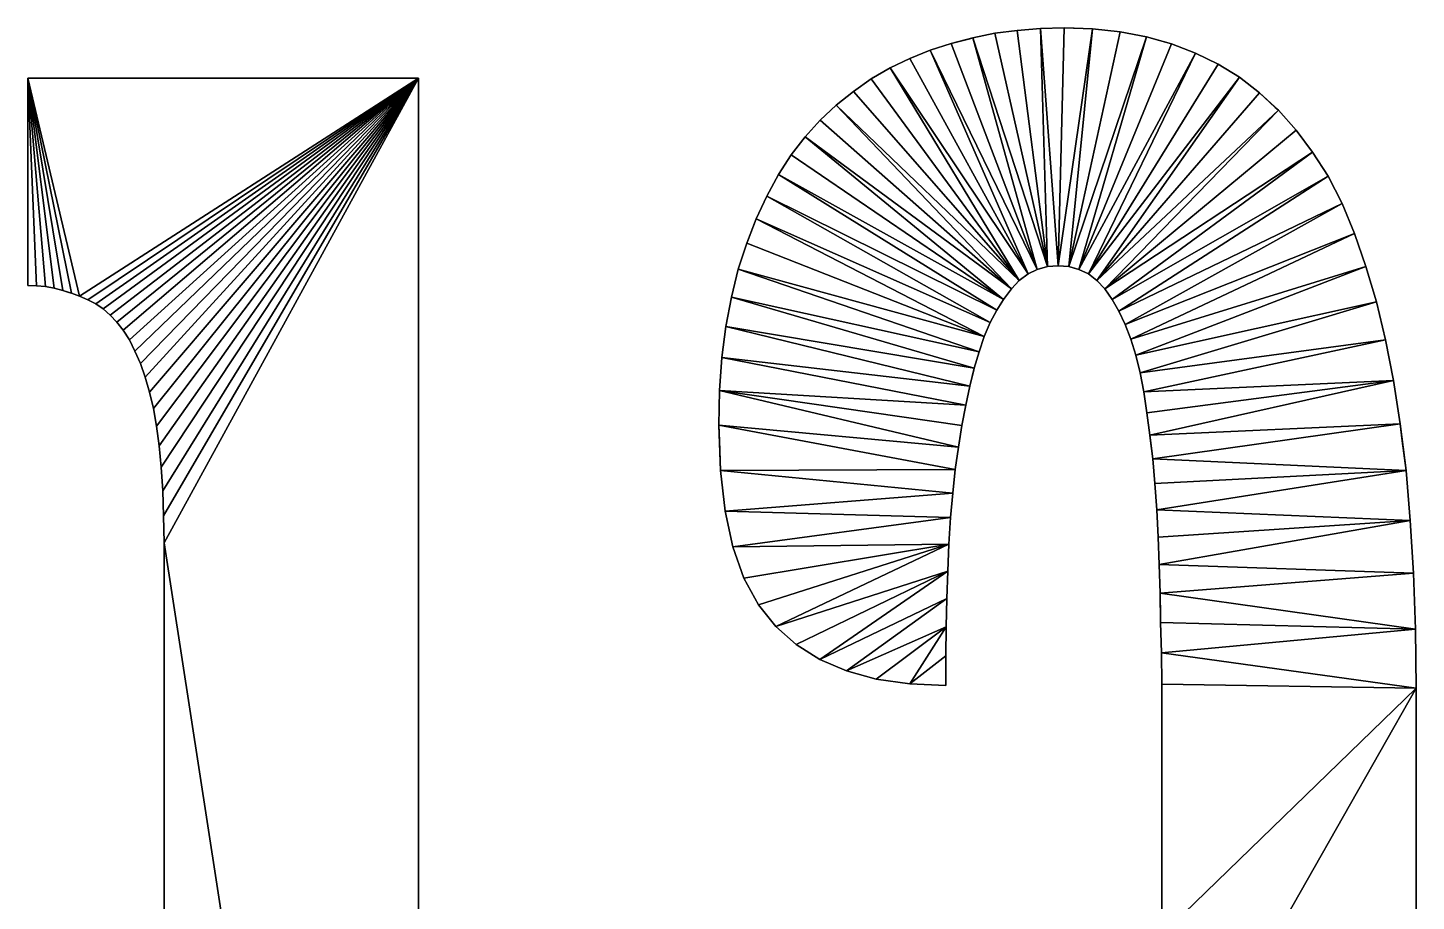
# Model space of a CAD drawing. Header units: inches. Extents: x 62 to 1153, y 3 to 780.
# Drawn here: x 101.29 to 104.826, y 16.751 to 18.975 of the extents above; entities that cross this region are included whole.
import ezdxf

# ---------------------------------------------------------------- set-up
doc = ezdxf.new("R2010")
doc.units = ezdxf.units.IN
doc.header["$MEASUREMENT"] = 0
doc.layers.add('Base', color=3, linetype='Continuous')

msp = doc.modelspace()

# ---------------------------------------------------------------- linework, layer by layer
at = {"layer": 'Base'}
for points in [[(103.697, 18.9495, -43), (103.887, 18.3675, -43), (103.753, 18.9615, -43)], [(103.697, 18.9495, -44), (103.697, 18.9495, -43), (103.753, 18.9615, -43)], [(103.697, 18.9495, -44), (103.753, 18.9615, -43), (103.753, 18.9615, -44)], [(103.81, 18.9685, -43), (103.753, 18.9615, -43), (103.887, 18.3675, -43)], [(103.753, 18.9615, -44), (103.753, 18.9615, -43), (103.81, 18.9685, -43)], [(103.753, 18.9615, -44), (103.81, 18.9685, -43), (103.81, 18.9685, -44)], [(103.869, 18.9735, -43), (103.81, 18.9685, -43), (103.887, 18.3675, -43)], [(103.81, 18.9685, -44), (103.81, 18.9685, -43), (103.869, 18.9735, -43)], [(103.81, 18.9685, -44), (103.869, 18.9735, -43), (103.869, 18.9735, -44)], [(103.929, 18.9755, -43), (103.869, 18.9735, -43), (103.914, 18.3695, -43)], [(103.869, 18.9735, -44), (103.869, 18.9735, -43), (103.929, 18.9755, -43)], [(103.869, 18.9735, -44), (103.929, 18.9755, -43), (103.929, 18.9755, -44)], [(103.887, 18.3675, -43), (103.914, 18.3695, -43), (103.869, 18.9735, -43)], [(104.002, 18.9725, -43), (103.929, 18.9755, -43), (103.914, 18.3695, -43)], [(103.914, 18.3695, -43), (103.941, 18.3675, -43), (104.002, 18.9725, -43)], [(104.002, 18.9725, -43), (103.955, 18.9744, -44), (103.929, 18.9755, -43)], [(103.929, 18.9755, -44), (103.929, 18.9755, -43), (103.955, 18.9744, -44)], [(104.072, 18.9655, -43), (104.002, 18.9725, -43), (103.941, 18.3675, -43)], [(104.139, 18.9525, -43), (104.072, 18.9655, -43), (103.941, 18.3675, -43)], [(104.002, 18.9725, -43), (104.002, 18.9725, -44), (103.955, 18.9744, -44)], [(104.002, 18.9725, -44), (104.002, 18.9725, -43), (104.072, 18.9655, -43)], [(104.002, 18.9725, -44), (104.072, 18.9655, -43), (104.072, 18.9655, -44)], [(104.072, 18.9655, -44), (104.072, 18.9655, -43), (104.139, 18.9525, -43)], [(104.072, 18.9655, -44), (104.139, 18.9525, -43), (104.139, 18.9525, -44)], [(103.588, 18.9185, -43), (103.536, 18.8975, -43), (103.838, 18.3485, -43)], [(103.536, 18.8975, -44), (103.536, 18.8975, -43), (103.588, 18.9185, -43)], [(103.536, 18.8975, -44), (103.588, 18.9185, -43), (103.588, 18.9185, -44)], [(103.642, 18.9355, -43), (103.588, 18.9185, -43), (103.861, 18.3595, -43)], [(103.588, 18.9185, -44), (103.588, 18.9185, -43), (103.642, 18.9355, -43)], [(103.588, 18.9185, -44), (103.642, 18.9355, -43), (103.642, 18.9355, -44)], [(103.838, 18.3485, -43), (103.861, 18.3595, -43), (103.588, 18.9185, -43)], [(103.697, 18.9495, -43), (103.642, 18.9355, -43), (103.861, 18.3595, -43)], [(103.697, 18.9495, -43), (103.6892, 18.9475, -44), (103.642, 18.9355, -43)], [(103.642, 18.9355, -44), (103.642, 18.9355, -43), (103.6892, 18.9475, -44)], [(103.697, 18.9495, -43), (103.697, 18.9495, -44), (103.6892, 18.9475, -44)], [(103.887, 18.3675, -43), (103.697, 18.9495, -43), (103.861, 18.3595, -43)], [(103.941, 18.3675, -43), (103.967, 18.3595, -43), (104.139, 18.9525, -43)], [(104.203, 18.9345, -43), (104.139, 18.9525, -43), (103.967, 18.3595, -43)], [(104.264, 18.9105, -43), (104.203, 18.9345, -43), (103.967, 18.3595, -43)], [(104.203, 18.9345, -43), (104.1568, 18.9475, -44), (104.139, 18.9525, -43)], [(104.139, 18.9525, -44), (104.139, 18.9525, -43), (104.1568, 18.9475, -44)], [(104.203, 18.9345, -43), (104.203, 18.9345, -44), (104.1568, 18.9475, -44)], [(104.203, 18.9345, -44), (104.203, 18.9345, -43), (104.264, 18.9105, -43)], [(104.203, 18.9345, -44), (104.264, 18.9105, -43), (104.264, 18.9105, -44)], [(103.536, 18.8975, -43), (103.486, 18.8735, -43), (103.838, 18.3485, -43)], [(103.486, 18.8735, -44), (103.486, 18.8735, -43), (103.536, 18.8975, -43)], [(103.486, 18.8735, -44), (103.536, 18.8975, -43), (103.536, 18.8975, -44)], [(103.967, 18.3595, -43), (103.991, 18.3485, -43), (104.264, 18.9105, -43)], [(104.322, 18.8825, -43), (104.264, 18.9105, -43), (103.991, 18.3485, -43)], [(104.376, 18.8495, -43), (104.322, 18.8825, -43), (103.991, 18.3485, -43)], [(104.264, 18.9105, -44), (104.264, 18.9105, -43), (104.322, 18.8825, -43)], [(104.264, 18.9105, -44), (104.322, 18.8825, -43), (104.322, 18.8825, -44)], [(104.322, 18.8825, -44), (104.322, 18.8825, -43), (104.376, 18.8495, -43)], [(104.322, 18.8825, -44), (104.376, 18.8495, -43), (104.376, 18.8495, -44)], [(101.357, 18.3125, -43), (101.379, 18.3065, -43), (101.29, 18.8475, -43)], [(101.29, 18.3195, -43), (101.312, 18.3185, -43), (101.29, 18.8475, -43)], [(101.312, 18.3185, -43), (101.335, 18.3165, -43), (101.29, 18.8475, -43)], [(101.335, 18.3165, -43), (101.357, 18.3125, -43), (101.29, 18.8475, -43)], [(101.379, 18.3065, -43), (101.401, 18.2995, -43), (101.29, 18.8475, -43)], [(101.401, 18.2995, -43), (101.422, 18.2915, -43), (101.29, 18.8475, -43)], [(101.29, 18.8475, -43), (101.422, 18.2915, -43), (102.285, 18.8475, -43)], [(101.29, 18.8475, -43), (101.29, 18.8475, -44), (101.29, 18.3195, -44)], [(101.29, 18.8475, -43), (101.29, 18.3195, -44), (101.29, 18.3195, -43)], [(101.29, 18.8475, -43), (102.285, 18.8475, -43), (101.29, 18.8475, -44)], [(102.285, 18.8475, -43), (102.285, 18.8475, -44), (101.29, 18.8475, -44)], [(101.443, 18.2825, -43), (102.285, 18.8475, -43), (101.422, 18.2915, -43)], [(101.463, 18.2725, -43), (102.285, 18.8475, -43), (101.443, 18.2825, -43)], [(101.482, 18.2595, -43), (102.285, 18.8475, -43), (101.463, 18.2725, -43)], [(101.5, 18.2435, -43), (102.285, 18.8475, -43), (101.482, 18.2595, -43)], [(101.517, 18.2255, -43), (102.285, 18.8475, -43), (101.5, 18.2435, -43)], [(101.533, 18.2055, -43), (102.285, 18.8475, -43), (101.517, 18.2255, -43)], [(101.549, 18.1805, -43), (102.285, 18.8475, -43), (101.533, 18.2055, -43)], [(101.563, 18.1515, -43), (102.285, 18.8475, -43), (101.549, 18.1805, -43)], [(101.563, 18.1515, -43), (101.577, 18.1205, -43), (102.285, 18.8475, -43)], [(101.577, 18.1205, -43), (101.589, 18.0855, -43), (102.285, 18.8475, -43)], [(101.589, 18.0855, -43), (101.6, 18.0475, -43), (102.285, 18.8475, -43)], [(101.6, 18.0475, -43), (101.61, 18.0055, -43), (102.285, 18.8475, -43)], [(101.618, 17.9605, -43), (102.285, 18.8475, -43), (101.61, 18.0055, -43)], [(101.625, 17.9105, -43), (102.285, 18.8475, -43), (101.618, 17.9605, -43)], [(101.625, 17.9105, -43), (101.63, 17.8565, -43), (102.285, 18.8475, -43)], [(101.63, 17.8565, -43), (101.634, 17.7965, -43), (102.285, 18.8475, -43)], [(101.634, 17.7965, -43), (101.636, 17.7325, -43), (102.285, 18.8475, -43)], [(101.636, 17.7325, -43), (101.637, 17.6635, -43), (102.285, 18.8475, -43)], [(102.285, 18.8475, -43), (101.637, 17.6635, -43), (102.285, 13.4655, -43)], [(102.285, 13.4655, -43), (102.285, 13.4655, -44), (102.285, 18.8475, -43)], [(102.285, 18.8475, -44), (102.285, 18.8475, -43), (102.285, 13.4655, -44)], [(103.486, 18.8735, -43), (103.438, 18.8455, -43), (103.815, 18.3315, -43)], [(103.438, 18.8455, -43), (103.486, 18.8735, -43), (103.443, 18.8484, -44)], [(103.438, 18.8455, -44), (103.438, 18.8455, -43), (103.443, 18.8484, -44)], [(103.486, 18.8735, -44), (103.443, 18.8484, -44), (103.486, 18.8735, -43)], [(103.815, 18.3315, -43), (103.838, 18.3485, -43), (103.486, 18.8735, -43)], [(103.991, 18.3485, -43), (104.013, 18.3315, -43), (104.376, 18.8495, -43)], [(104.427, 18.8095, -43), (104.376, 18.8495, -43), (104.013, 18.3315, -43)], [(104.376, 18.8495, -44), (104.376, 18.8495, -43), (104.427, 18.8095, -43)], [(104.376, 18.8495, -44), (104.427, 18.8095, -43), (104.427, 18.8095, -44)], [(103.393, 18.8135, -43), (103.349, 18.7785, -43), (103.815, 18.3315, -43)], [(103.349, 18.7785, -44), (103.349, 18.7785, -43), (103.393, 18.8135, -43)], [(103.349, 18.7785, -44), (103.393, 18.8135, -43), (103.393, 18.8135, -44)], [(103.438, 18.8455, -43), (103.393, 18.8135, -43), (103.815, 18.3315, -43)], [(103.393, 18.8135, -44), (103.393, 18.8135, -43), (103.438, 18.8455, -43)], [(103.393, 18.8135, -44), (103.438, 18.8455, -43), (103.438, 18.8455, -44)], [(103.349, 18.7785, -43), (103.308, 18.7405, -43), (103.795, 18.3105, -43)], [(103.308, 18.7405, -44), (103.308, 18.7405, -43), (103.349, 18.7785, -43)], [(103.308, 18.7405, -44), (103.349, 18.7785, -43), (103.349, 18.7785, -44)], [(103.795, 18.3105, -43), (103.815, 18.3315, -43), (103.349, 18.7785, -43)], [(104.475, 18.7655, -43), (104.427, 18.8095, -43), (104.013, 18.3315, -43)], [(104.427, 18.8095, -44), (104.427, 18.8095, -43), (104.467, 18.7728, -44)], [(104.427, 18.8095, -43), (104.475, 18.7655, -43), (104.467, 18.7728, -44)], [(104.013, 18.3315, -43), (104.033, 18.3105, -43), (104.475, 18.7655, -43)], [(104.52, 18.7145, -43), (104.475, 18.7655, -43), (104.033, 18.3105, -43)], [(104.475, 18.7655, -44), (104.467, 18.7728, -44), (104.475, 18.7655, -43)], [(104.475, 18.7655, -44), (104.475, 18.7655, -43), (104.52, 18.7145, -43)], [(104.475, 18.7655, -44), (104.52, 18.7145, -43), (104.52, 18.7145, -44)], [(103.308, 18.7405, -43), (103.27, 18.6975, -43), (103.795, 18.3105, -43)], [(103.308, 18.7405, -44), (103.27, 18.6975, -44), (103.27, 18.6975, -43)], [(103.308, 18.7405, -44), (103.27, 18.6975, -43), (103.308, 18.7405, -43)], [(104.562, 18.6585, -43), (104.52, 18.7145, -43), (104.033, 18.3105, -43)], [(104.52, 18.7145, -44), (104.52, 18.7145, -43), (104.562, 18.6585, -43)], [(104.52, 18.7145, -44), (104.562, 18.6585, -43), (104.562, 18.6585, -44)], [(103.27, 18.6975, -43), (103.234, 18.6515, -43), (103.775, 18.2835, -43)], [(103.27, 18.6975, -44), (103.234, 18.6515, -44), (103.234, 18.6515, -43)], [(103.27, 18.6975, -44), (103.234, 18.6515, -43), (103.27, 18.6975, -43)], [(103.775, 18.2835, -43), (103.795, 18.3105, -43), (103.27, 18.6975, -43)], [(103.234, 18.6515, -43), (103.202, 18.6015, -43), (103.775, 18.2835, -43)], [(103.234, 18.6515, -44), (103.202, 18.6015, -44), (103.202, 18.6015, -43)], [(103.234, 18.6515, -44), (103.202, 18.6015, -43), (103.234, 18.6515, -43)], [(104.033, 18.3105, -43), (104.052, 18.2835, -43), (104.562, 18.6585, -43)], [(104.602, 18.5975, -43), (104.562, 18.6585, -43), (104.052, 18.2835, -43)], [(104.562, 18.6585, -44), (104.562, 18.6585, -43), (104.602, 18.5975, -43)], [(104.562, 18.6585, -44), (104.602, 18.5975, -43), (104.602, 18.5975, -44)], [(103.202, 18.6015, -43), (103.172, 18.5465, -43), (103.758, 18.2565, -43)], [(103.202, 18.6015, -44), (103.172, 18.5465, -44), (103.172, 18.5465, -43)], [(103.202, 18.6015, -44), (103.172, 18.5465, -43), (103.202, 18.6015, -43)], [(103.758, 18.2565, -43), (103.775, 18.2835, -43), (103.202, 18.6015, -43)], [(104.052, 18.2835, -43), (104.069, 18.2535, -43), (104.602, 18.5975, -43)], [(104.637, 18.5275, -43), (104.602, 18.5975, -43), (104.069, 18.2535, -43)], [(104.602, 18.5975, -44), (104.602, 18.5975, -43), (104.637, 18.5275, -43)], [(104.602, 18.5975, -44), (104.637, 18.5275, -43), (104.637, 18.5275, -44)], [(103.172, 18.5465, -43), (103.145, 18.4885, -43), (103.741, 18.2245, -43)], [(103.172, 18.5465, -44), (103.145, 18.4885, -44), (103.145, 18.4885, -43)], [(103.172, 18.5465, -44), (103.145, 18.4885, -43), (103.172, 18.5465, -43)], [(103.741, 18.2245, -43), (103.758, 18.2565, -43), (103.172, 18.5465, -43)], [(104.069, 18.2535, -43), (104.085, 18.2195, -43), (104.637, 18.5275, -43)], [(104.669, 18.4515, -43), (104.637, 18.5275, -43), (104.085, 18.2195, -43)], [(104.637, 18.5275, -44), (104.637, 18.5275, -43), (104.669, 18.4515, -43)], [(104.637, 18.5275, -44), (104.669, 18.4515, -43), (104.669, 18.4515, -44)], [(103.145, 18.4885, -43), (103.121, 18.4265, -43), (103.726, 18.1895, -43)], [(103.1245, 18.4355, -44), (103.121, 18.4265, -43), (103.145, 18.4885, -43)], [(103.145, 18.4885, -44), (103.1245, 18.4355, -44), (103.145, 18.4885, -43)], [(103.726, 18.1895, -43), (103.741, 18.2245, -43), (103.145, 18.4885, -43)], [(103.121, 18.4265, -43), (103.099, 18.3605, -43), (103.726, 18.1895, -43)], [(103.121, 18.4265, -44), (103.099, 18.3605, -44), (103.099, 18.3605, -43)], [(103.121, 18.4265, -44), (103.099, 18.3605, -43), (103.121, 18.4265, -43)], [(103.1245, 18.4355, -44), (103.121, 18.4265, -44), (103.121, 18.4265, -43)], [(104.085, 18.2195, -43), (104.099, 18.1825, -43), (104.669, 18.4515, -43)], [(104.698, 18.3675, -43), (104.669, 18.4515, -43), (104.099, 18.1825, -43)], [(104.669, 18.4515, -44), (104.669, 18.4515, -43), (104.698, 18.3675, -43)], [(104.669, 18.4515, -44), (104.698, 18.3675, -43), (104.698, 18.3675, -44)], [(103.099, 18.3605, -43), (103.082, 18.2895, -43), (103.713, 18.1505, -43)], [(103.099, 18.3605, -44), (103.082, 18.2895, -44), (103.082, 18.2895, -43)], [(103.099, 18.3605, -44), (103.082, 18.2895, -43), (103.099, 18.3605, -43)], [(103.713, 18.1505, -43), (103.726, 18.1895, -43), (103.099, 18.3605, -43)], [(103.838, 18.3485, -44), (103.861, 18.3595, -43), (103.838, 18.3485, -43)], [(103.861, 18.3595, -43), (103.838, 18.3485, -44), (103.861, 18.3595, -44)], [(103.861, 18.3595, -43), (103.861, 18.3595, -44), (103.887, 18.3675, -43)], [(103.887, 18.3675, -44), (103.887, 18.3675, -43), (103.861, 18.3595, -44)], [(103.914, 18.3695, -44), (103.914, 18.3695, -43), (103.887, 18.3675, -43)], [(103.887, 18.3675, -44), (103.914, 18.3695, -44), (103.887, 18.3675, -43)], [(103.914, 18.3695, -44), (103.941, 18.3675, -43), (103.914, 18.3695, -43)], [(103.914, 18.3695, -44), (103.941, 18.3675, -44), (103.941, 18.3675, -43)], [(103.941, 18.3675, -43), (103.941, 18.3675, -44), (103.955, 18.3632, -44)], [(103.941, 18.3675, -43), (103.955, 18.3632, -44), (103.967, 18.3595, -43)], [(103.967, 18.3595, -44), (103.967, 18.3595, -43), (103.955, 18.3632, -44)], [(103.967, 18.3595, -44), (103.991, 18.3485, -44), (103.991, 18.3485, -43)], [(103.967, 18.3595, -44), (103.991, 18.3485, -43), (103.967, 18.3595, -43)], [(104.099, 18.1825, -43), (104.112, 18.1415, -43), (104.698, 18.3675, -43)], [(104.698, 18.3675, -43), (104.112, 18.1415, -43), (104.725, 18.2775, -43)], [(104.698, 18.3675, -44), (104.698, 18.3675, -43), (104.725, 18.2775, -43)], [(104.698, 18.3675, -44), (104.725, 18.2775, -43), (104.725, 18.2775, -44)], [(101.29, 18.3195, -44), (101.312, 18.3185, -44), (101.312, 18.3185, -43)], [(101.29, 18.3195, -44), (101.312, 18.3185, -43), (101.29, 18.3195, -43)], [(101.312, 18.3185, -44), (101.335, 18.3165, -44), (101.335, 18.3165, -43)], [(101.312, 18.3185, -44), (101.335, 18.3165, -43), (101.312, 18.3185, -43)], [(103.795, 18.3105, -44), (103.815, 18.3315, -43), (103.795, 18.3105, -43)], [(103.815, 18.3315, -44), (103.815, 18.3315, -43), (103.795, 18.3105, -44)], [(103.838, 18.3485, -44), (103.838, 18.3485, -43), (103.815, 18.3315, -43)], [(103.815, 18.3315, -44), (103.838, 18.3485, -44), (103.815, 18.3315, -43)], [(103.991, 18.3485, -44), (104.013, 18.3315, -44), (104.013, 18.3315, -43)], [(103.991, 18.3485, -44), (104.013, 18.3315, -43), (103.991, 18.3485, -43)], [(104.013, 18.3315, -44), (104.033, 18.3105, -44), (104.033, 18.3105, -43)], [(104.013, 18.3315, -44), (104.033, 18.3105, -43), (104.013, 18.3315, -43)], [(101.335, 18.3165, -44), (101.357, 18.3125, -44), (101.357, 18.3125, -43)], [(101.335, 18.3165, -44), (101.357, 18.3125, -43), (101.335, 18.3165, -43)], [(101.357, 18.3125, -44), (101.379, 18.3065, -44), (101.379, 18.3065, -43)], [(101.357, 18.3125, -44), (101.379, 18.3065, -43), (101.357, 18.3125, -43)], [(101.379, 18.3065, -44), (101.395, 18.3014, -44), (101.379, 18.3065, -43)], [(101.395, 18.3014, -44), (101.401, 18.2995, -43), (101.379, 18.3065, -43)], [(101.395, 18.3014, -44), (101.401, 18.2995, -44), (101.401, 18.2995, -43)], [(101.401, 18.2995, -44), (101.422, 18.2915, -44), (101.422, 18.2915, -43)], [(101.401, 18.2995, -44), (101.422, 18.2915, -43), (101.401, 18.2995, -43)], [(101.422, 18.2915, -44), (101.443, 18.2825, -44), (101.443, 18.2825, -43)], [(101.422, 18.2915, -44), (101.443, 18.2825, -43), (101.422, 18.2915, -43)], [(101.443, 18.2825, -44), (101.463, 18.2725, -44), (101.463, 18.2725, -43)], [(101.443, 18.2825, -44), (101.463, 18.2725, -43), (101.443, 18.2825, -43)], [(103.082, 18.2895, -43), (103.068, 18.2145, -43), (103.7, 18.1085, -43)], [(103.082, 18.2895, -44), (103.068, 18.2145, -44), (103.068, 18.2145, -43)], [(103.082, 18.2895, -44), (103.068, 18.2145, -43), (103.082, 18.2895, -43)], [(103.7, 18.1085, -43), (103.713, 18.1505, -43), (103.082, 18.2895, -43)], [(103.775, 18.2835, -44), (103.775, 18.2835, -43), (103.758, 18.2565, -43)], [(103.758, 18.2565, -43), (103.758, 18.2565, -44), (103.775, 18.2835, -44)], [(103.795, 18.3105, -43), (103.775, 18.2835, -43), (103.775, 18.2835, -44)], [(103.795, 18.3105, -44), (103.795, 18.3105, -43), (103.775, 18.2835, -44)], [(104.033, 18.3105, -44), (104.052, 18.2835, -44), (104.052, 18.2835, -43)], [(104.033, 18.3105, -44), (104.052, 18.2835, -43), (104.033, 18.3105, -43)], [(104.052, 18.2835, -44), (104.069, 18.2535, -44), (104.069, 18.2535, -43)], [(104.052, 18.2835, -44), (104.069, 18.2535, -43), (104.052, 18.2835, -43)], [(101.463, 18.2725, -44), (101.482, 18.2595, -44), (101.482, 18.2595, -43)], [(101.463, 18.2725, -44), (101.482, 18.2595, -43), (101.463, 18.2725, -43)], [(101.482, 18.2595, -44), (101.5, 18.2435, -44), (101.5, 18.2435, -43)], [(101.482, 18.2595, -44), (101.5, 18.2435, -43), (101.482, 18.2595, -43)], [(103.741, 18.2245, -44), (103.758, 18.2565, -44), (103.741, 18.2245, -43)], [(103.758, 18.2565, -43), (103.741, 18.2245, -43), (103.758, 18.2565, -44)], [(104.069, 18.2535, -44), (104.085, 18.2195, -44), (104.085, 18.2195, -43)], [(104.069, 18.2535, -44), (104.085, 18.2195, -43), (104.069, 18.2535, -43)], [(104.112, 18.1415, -43), (104.123, 18.0965, -43), (104.725, 18.2775, -43)], [(104.748, 18.1805, -43), (104.725, 18.2775, -43), (104.123, 18.0965, -43)], [(104.725, 18.2775, -44), (104.725, 18.2775, -43), (104.748, 18.1805, -43)], [(104.725, 18.2775, -44), (104.748, 18.1805, -43), (104.748, 18.1805, -44)], [(101.5, 18.2435, -44), (101.517, 18.2255, -44), (101.517, 18.2255, -43)], [(101.5, 18.2435, -44), (101.517, 18.2255, -43), (101.5, 18.2435, -43)], [(101.517, 18.2255, -44), (101.533, 18.2055, -44), (101.533, 18.2055, -43)], [(101.517, 18.2255, -44), (101.533, 18.2055, -43), (101.517, 18.2255, -43)], [(103.068, 18.2145, -43), (103.058, 18.1355, -43), (103.689, 18.0625, -43)], [(103.068, 18.2145, -44), (103.058, 18.1355, -44), (103.058, 18.1355, -43)], [(103.068, 18.2145, -44), (103.058, 18.1355, -43), (103.068, 18.2145, -43)], [(103.689, 18.0625, -43), (103.7, 18.1085, -43), (103.068, 18.2145, -43)], [(103.726, 18.1895, -43), (103.726, 18.1895, -44), (103.741, 18.2245, -43)], [(103.741, 18.2245, -44), (103.741, 18.2245, -43), (103.726, 18.1895, -44)], [(104.085, 18.2195, -44), (104.099, 18.1825, -44), (104.099, 18.1825, -43)], [(104.085, 18.2195, -44), (104.099, 18.1825, -43), (104.085, 18.2195, -43)], [(101.533, 18.2055, -44), (101.549, 18.1805, -44), (101.549, 18.1805, -43)], [(101.533, 18.2055, -44), (101.549, 18.1805, -43), (101.533, 18.2055, -43)], [(101.549, 18.1805, -44), (101.563, 18.1515, -44), (101.563, 18.1515, -43)], [(101.549, 18.1805, -44), (101.563, 18.1515, -43), (101.549, 18.1805, -43)], [(103.713, 18.1505, -44), (103.726, 18.1895, -43), (103.713, 18.1505, -43)], [(103.726, 18.1895, -44), (103.726, 18.1895, -43), (103.713, 18.1505, -44)], [(104.099, 18.1825, -44), (104.112, 18.1415, -44), (104.112, 18.1415, -43)], [(104.099, 18.1825, -44), (104.112, 18.1415, -43), (104.099, 18.1825, -43)], [(104.123, 18.0965, -43), (104.132, 18.0485, -43), (104.748, 18.1805, -43)], [(104.768, 18.0775, -43), (104.748, 18.1805, -43), (104.132, 18.0485, -43)], [(104.748, 18.1805, -44), (104.748, 18.1805, -43), (104.768, 18.0775, -43)], [(104.748, 18.1805, -44), (104.768, 18.0775, -43), (104.768, 18.0775, -44)], [(101.563, 18.1515, -44), (101.577, 18.1205, -44), (101.577, 18.1205, -43)], [(101.563, 18.1515, -44), (101.577, 18.1205, -43), (101.563, 18.1515, -43)], [(103.713, 18.1505, -44), (103.713, 18.1505, -43), (103.7, 18.1085, -43)], [(103.713, 18.1505, -44), (103.7, 18.1085, -43), (103.7, 18.1085, -44)], [(104.112, 18.1415, -44), (104.123, 18.0965, -44), (104.123, 18.0965, -43)], [(104.112, 18.1415, -44), (104.123, 18.0965, -43), (104.112, 18.1415, -43)], [(101.577, 18.1205, -44), (101.589, 18.0855, -44), (101.589, 18.0855, -43)], [(101.577, 18.1205, -44), (101.589, 18.0855, -43), (101.577, 18.1205, -43)], [(103.058, 18.1355, -43), (103.052, 18.0515, -43), (103.679, 18.0145, -43)], [(103.058, 18.1355, -44), (103.052, 18.0515, -44), (103.052, 18.0515, -43)], [(103.058, 18.1355, -44), (103.052, 18.0515, -43), (103.058, 18.1355, -43)], [(103.679, 18.0145, -43), (103.689, 18.0625, -43), (103.058, 18.1355, -43)], [(103.7, 18.1085, -43), (103.689, 18.0625, -43), (103.699, 18.1043, -44)], [(103.7, 18.1085, -44), (103.7, 18.1085, -43), (103.699, 18.1043, -44)], [(101.589, 18.0855, -44), (101.6, 18.0475, -44), (101.6, 18.0475, -43)], [(101.589, 18.0855, -44), (101.6, 18.0475, -43), (101.589, 18.0855, -43)], [(103.689, 18.0625, -44), (103.699, 18.1043, -44), (103.689, 18.0625, -43)], [(104.123, 18.0965, -44), (104.132, 18.0485, -44), (104.132, 18.0485, -43)], [(104.123, 18.0965, -44), (104.132, 18.0485, -43), (104.123, 18.0965, -43)], [(104.132, 18.0485, -43), (104.14, 17.9945, -43), (104.768, 18.0775, -43)], [(104.14, 17.9945, -43), (104.148, 17.9375, -43), (104.768, 18.0775, -43)], [(104.785, 17.9665, -43), (104.768, 18.0775, -43), (104.148, 17.9375, -43)], [(104.768, 18.0775, -44), (104.768, 18.0775, -43), (104.785, 17.9665, -43)], [(104.768, 18.0775, -44), (104.785, 17.9665, -43), (104.785, 17.9665, -44)], [(101.6, 18.0475, -44), (101.61, 18.0055, -44), (101.61, 18.0055, -43)], [(101.6, 18.0475, -44), (101.61, 18.0055, -43), (101.6, 18.0475, -43)], [(103.052, 18.0515, -43), (103.05, 17.9635, -43), (103.66, 17.9075, -43)], [(103.052, 18.0515, -44), (103.05, 17.9635, -44), (103.05, 17.9635, -43)], [(103.052, 18.0515, -44), (103.05, 17.9635, -43), (103.052, 18.0515, -43)], [(103.669, 17.9625, -43), (103.679, 18.0145, -43), (103.052, 18.0515, -43)], [(103.66, 17.9075, -43), (103.669, 17.9625, -43), (103.052, 18.0515, -43)], [(103.679, 18.0145, -43), (103.679, 18.0145, -44), (103.689, 18.0625, -43)], [(103.689, 18.0625, -43), (103.679, 18.0145, -44), (103.689, 18.0625, -44)], [(104.132, 18.0485, -44), (104.14, 17.9945, -44), (104.14, 17.9945, -43)], [(104.132, 18.0485, -44), (104.14, 17.9945, -43), (104.132, 18.0485, -43)], [(101.61, 18.0055, -44), (101.618, 17.9605, -44), (101.618, 17.9605, -43)], [(101.61, 18.0055, -44), (101.618, 17.9605, -43), (101.61, 18.0055, -43)], [(103.679, 18.0145, -44), (103.679, 18.0145, -43), (103.669, 17.9625, -43)], [(103.669, 17.9625, -43), (103.669, 17.9625, -44), (103.679, 18.0145, -44)], [(103.652, 17.8505, -43), (103.66, 17.9075, -43), (103.05, 17.9635, -43)], [(103.05, 17.9635, -43), (103.054, 17.8475, -43), (103.652, 17.8505, -43)], [(103.05, 17.9635, -44), (103.0514, 17.9235, -44), (103.05, 17.9635, -43)], [(103.0514, 17.9235, -44), (103.054, 17.8475, -43), (103.05, 17.9635, -43)], [(104.14, 17.9945, -44), (104.148, 17.9375, -44), (104.148, 17.9375, -43)], [(104.14, 17.9945, -44), (104.148, 17.9375, -43), (104.14, 17.9945, -43)], [(104.148, 17.9375, -43), (104.155, 17.8775, -43), (104.785, 17.9665, -43)], [(104.8, 17.8475, -43), (104.785, 17.9665, -43), (104.155, 17.8775, -43)], [(104.785, 17.9665, -44), (104.785, 17.9665, -43), (104.7904, 17.9235, -44)], [(104.785, 17.9665, -43), (104.8, 17.8475, -43), (104.7904, 17.9235, -44)], [(101.618, 17.9605, -44), (101.6232, 17.9235, -44), (101.618, 17.9605, -43)], [(101.6232, 17.9235, -44), (101.625, 17.9105, -43), (101.618, 17.9605, -43)], [(103.66, 17.9075, -43), (103.6626, 17.9235, -44), (103.669, 17.9625, -43)], [(103.669, 17.9625, -44), (103.669, 17.9625, -43), (103.6626, 17.9235, -44)], [(104.155, 17.8775, -43), (104.148, 17.9375, -43), (104.1497, 17.9235, -44)], [(104.148, 17.9375, -44), (104.1497, 17.9235, -44), (104.148, 17.9375, -43)], [(101.6232, 17.9235, -44), (101.625, 17.9105, -44), (101.625, 17.9105, -43)], [(101.625, 17.9105, -44), (101.63, 17.8565, -44), (101.63, 17.8565, -43)], [(101.625, 17.9105, -44), (101.63, 17.8565, -43), (101.625, 17.9105, -43)], [(103.0514, 17.9235, -44), (103.054, 17.8475, -44), (103.054, 17.8475, -43)], [(103.66, 17.9075, -44), (103.66, 17.9075, -43), (103.652, 17.8505, -43)], [(103.66, 17.9075, -44), (103.652, 17.8505, -43), (103.652, 17.8505, -44)], [(103.66, 17.9075, -44), (103.6626, 17.9235, -44), (103.66, 17.9075, -43)], [(104.1497, 17.9235, -44), (104.155, 17.8775, -44), (104.155, 17.8775, -43)], [(104.8, 17.8475, -44), (104.7904, 17.9235, -44), (104.8, 17.8475, -43)], [(104.155, 17.8775, -43), (104.16, 17.8145, -43), (104.8, 17.8475, -43)], [(104.155, 17.8775, -44), (104.16, 17.8145, -44), (104.16, 17.8145, -43)], [(104.155, 17.8775, -44), (104.16, 17.8145, -43), (104.155, 17.8775, -43)], [(101.63, 17.8565, -44), (101.634, 17.7965, -44), (101.634, 17.7965, -43)], [(101.63, 17.8565, -44), (101.634, 17.7965, -43), (101.63, 17.8565, -43)], [(103.646, 17.7905, -43), (103.652, 17.8505, -43), (103.054, 17.8475, -43)], [(103.054, 17.8475, -43), (103.066, 17.7445, -43), (103.646, 17.7905, -43)], [(103.054, 17.8475, -44), (103.066, 17.7445, -44), (103.066, 17.7445, -43)], [(103.054, 17.8475, -44), (103.066, 17.7445, -43), (103.054, 17.8475, -43)], [(103.652, 17.8505, -44), (103.652, 17.8505, -43), (103.646, 17.7905, -43)], [(103.652, 17.8505, -44), (103.646, 17.7905, -43), (103.646, 17.7905, -44)], [(104.16, 17.8145, -43), (104.165, 17.7475, -43), (104.8, 17.8475, -43)], [(104.811, 17.7205, -43), (104.8, 17.8475, -43), (104.165, 17.7475, -43)], [(104.8, 17.8475, -44), (104.8, 17.8475, -43), (104.811, 17.7205, -43)], [(104.8, 17.8475, -44), (104.811, 17.7205, -43), (104.811, 17.7205, -44)], [(101.634, 17.7965, -44), (101.636, 17.7325, -44), (101.636, 17.7325, -43)], [(101.634, 17.7965, -44), (101.636, 17.7325, -43), (101.634, 17.7965, -43)], [(103.64, 17.7285, -43), (103.646, 17.7905, -43), (103.066, 17.7445, -43)], [(103.646, 17.7905, -44), (103.646, 17.7905, -43), (103.64, 17.7285, -43)], [(103.646, 17.7905, -44), (103.64, 17.7285, -43), (103.64, 17.7285, -44)], [(104.16, 17.8145, -44), (104.165, 17.7475, -44), (104.165, 17.7475, -43)], [(104.16, 17.8145, -44), (104.165, 17.7475, -43), (104.16, 17.8145, -43)], [(101.636, 17.7325, -44), (101.637, 17.6635, -44), (101.637, 17.6635, -43)], [(101.636, 17.7325, -44), (101.637, 17.6635, -43), (101.636, 17.7325, -43)], [(103.066, 17.7445, -43), (103.086, 17.6535, -43), (103.64, 17.7285, -43)], [(103.066, 17.7445, -44), (103.086, 17.6535, -44), (103.086, 17.6535, -43)], [(103.066, 17.7445, -44), (103.086, 17.6535, -43), (103.066, 17.7445, -43)], [(103.636, 17.6605, -43), (103.64, 17.7285, -43), (103.086, 17.6535, -43)], [(103.64, 17.7285, -44), (103.64, 17.7285, -43), (103.636, 17.6605, -43)], [(103.64, 17.7285, -44), (103.636, 17.6605, -43), (103.636, 17.6605, -44)], [(104.165, 17.7475, -43), (104.169, 17.6785, -43), (104.811, 17.7205, -43)], [(104.165, 17.7475, -44), (104.169, 17.6785, -44), (104.169, 17.6785, -43)], [(104.165, 17.7475, -44), (104.169, 17.6785, -43), (104.165, 17.7475, -43)], [(104.169, 17.6785, -43), (104.171, 17.6085, -43), (104.811, 17.7205, -43)], [(104.819, 17.5865, -43), (104.811, 17.7205, -43), (104.171, 17.6085, -43)], [(104.811, 17.7205, -44), (104.811, 17.7205, -43), (104.819, 17.5865, -43)], [(104.811, 17.7205, -44), (104.819, 17.5865, -43), (104.819, 17.5865, -44)], [(101.637, 13.5445, -43), (102.285, 13.4655, -43), (101.637, 17.6635, -43)], [(101.637, 17.6635, -44), (101.637, 13.5445, -43), (101.637, 17.6635, -43)], [(101.637, 17.6635, -44), (101.637, 13.5445, -44), (101.637, 13.5445, -43)], [(103.086, 17.6535, -43), (103.114, 17.5735, -43), (103.636, 17.6605, -43)], [(103.086, 17.6535, -44), (103.114, 17.5735, -44), (103.114, 17.5735, -43)], [(103.086, 17.6535, -44), (103.114, 17.5735, -43), (103.086, 17.6535, -43)], [(103.114, 17.5735, -43), (103.151, 17.5055, -43), (103.636, 17.6605, -43)], [(103.151, 17.5055, -43), (103.195, 17.4505, -43), (103.636, 17.6605, -43)], [(103.633, 17.5915, -43), (103.636, 17.6605, -43), (103.195, 17.4505, -43)], [(103.636, 17.6605, -44), (103.636, 17.6605, -43), (103.633, 17.5915, -43)], [(103.636, 17.6605, -44), (103.633, 17.5915, -43), (103.633, 17.5915, -44)], [(104.169, 17.6785, -44), (104.171, 17.6085, -44), (104.171, 17.6085, -43)], [(104.169, 17.6785, -44), (104.171, 17.6085, -43), (104.169, 17.6785, -43)], [(103.247, 17.4045, -43), (103.633, 17.5915, -43), (103.195, 17.4505, -43)], [(103.247, 17.4045, -43), (103.307, 17.3665, -43), (103.633, 17.5915, -43)], [(103.631, 17.5215, -43), (103.633, 17.5915, -43), (103.307, 17.3665, -43)], [(103.633, 17.5915, -44), (103.633, 17.5915, -43), (103.631, 17.5215, -43)], [(103.633, 17.5915, -44), (103.631, 17.5215, -43), (103.631, 17.5215, -44)], [(104.171, 17.6085, -43), (104.174, 17.5355, -43), (104.819, 17.5865, -43)], [(104.171, 17.6085, -44), (104.174, 17.5355, -44), (104.174, 17.5355, -43)], [(104.171, 17.6085, -44), (104.174, 17.5355, -43), (104.171, 17.6085, -43)], [(104.819, 17.5865, -43), (104.174, 17.5355, -43), (104.824, 17.4435, -43)], [(104.819, 17.5865, -44), (104.819, 17.5865, -43), (104.824, 17.4435, -43)], [(104.819, 17.5865, -44), (104.824, 17.4435, -43), (104.824, 17.4435, -44)], [(103.114, 17.5735, -44), (103.151, 17.5055, -44), (103.151, 17.5055, -43)], [(103.114, 17.5735, -44), (103.151, 17.5055, -43), (103.114, 17.5735, -43)], [(103.151, 17.5055, -44), (103.195, 17.4505, -44), (103.195, 17.4505, -43)], [(103.151, 17.5055, -44), (103.195, 17.4505, -43), (103.151, 17.5055, -43)], [(103.375, 17.3375, -43), (103.631, 17.5215, -43), (103.307, 17.3665, -43)], [(103.631, 17.5215, -43), (103.375, 17.3375, -43), (103.629, 17.4495, -43)], [(103.631, 17.5215, -44), (103.631, 17.5215, -43), (103.629, 17.4495, -43)], [(103.631, 17.5215, -44), (103.629, 17.4495, -43), (103.629, 17.4495, -44)], [(104.175, 17.4605, -43), (104.824, 17.4435, -43), (104.174, 17.5355, -43)], [(104.175, 17.4605, -43), (104.174, 17.5355, -43), (104.1748, 17.4755, -44)], [(104.174, 17.5355, -44), (104.1748, 17.4755, -44), (104.174, 17.5355, -43)], [(104.1748, 17.4755, -44), (104.175, 17.4605, -44), (104.175, 17.4605, -43)], [(103.195, 17.4505, -44), (103.247, 17.4045, -44), (103.247, 17.4045, -43)], [(103.195, 17.4505, -44), (103.247, 17.4045, -43), (103.195, 17.4505, -43)], [(103.451, 17.3165, -43), (103.629, 17.4495, -43), (103.375, 17.3375, -43)], [(103.451, 17.3165, -43), (103.536, 17.3045, -43), (103.629, 17.4495, -43)], [(103.628, 17.3755, -43), (103.629, 17.4495, -43), (103.536, 17.3045, -43)], [(103.629, 17.4495, -44), (103.629, 17.4495, -43), (103.628, 17.3755, -43)], [(103.629, 17.4495, -44), (103.628, 17.3755, -43), (103.628, 17.3755, -44)], [(104.175, 17.4605, -43), (104.177, 17.3835, -43), (104.824, 17.4435, -43)], [(104.175, 17.4605, -44), (104.177, 17.3835, -44), (104.177, 17.3835, -43)], [(104.175, 17.4605, -44), (104.177, 17.3835, -43), (104.175, 17.4605, -43)], [(104.826, 17.2935, -43), (104.824, 17.4435, -43), (104.177, 17.3835, -43)], [(104.824, 17.4435, -44), (104.824, 17.4435, -43), (104.826, 17.2935, -43)], [(104.824, 17.4435, -44), (104.826, 17.2935, -43), (104.826, 17.2935, -44)], [(103.247, 17.4045, -44), (103.307, 17.3665, -44), (103.307, 17.3665, -43)], [(103.247, 17.4045, -44), (103.307, 17.3665, -43), (103.247, 17.4045, -43)], [(103.307, 17.3665, -44), (103.375, 17.3375, -44), (103.375, 17.3375, -43)], [(103.307, 17.3665, -44), (103.375, 17.3375, -43), (103.307, 17.3665, -43)], [(103.628, 17.3005, -43), (103.628, 17.3755, -43), (103.536, 17.3045, -43)], [(103.628, 17.3755, -44), (103.628, 17.3755, -43), (103.628, 17.3005, -43)], [(103.628, 17.3755, -44), (103.628, 17.3005, -43), (103.628, 17.3005, -44)], [(104.178, 17.3035, -43), (104.826, 17.2935, -43), (104.177, 17.3835, -43)], [(104.177, 17.3835, -44), (104.178, 17.3035, -44), (104.178, 17.3035, -43)], [(104.177, 17.3835, -44), (104.178, 17.3035, -43), (104.177, 17.3835, -43)], [(103.375, 17.3375, -44), (103.451, 17.3165, -43), (103.375, 17.3375, -43)], [(103.375, 17.3375, -44), (103.451, 17.3165, -44), (103.451, 17.3165, -43)], [(103.451, 17.3165, -44), (103.536, 17.3045, -44), (103.536, 17.3045, -43)], [(103.451, 17.3165, -44), (103.536, 17.3045, -43), (103.451, 17.3165, -43)], [(103.536, 17.3045, -44), (103.628, 17.3005, -44), (103.628, 17.3005, -43)], [(103.536, 17.3045, -44), (103.628, 17.3005, -43), (103.536, 17.3045, -43)], [(104.178, 17.3035, -43), (104.178, 16.6655, -43), (104.826, 17.2935, -43)], [(104.178, 17.3035, -44), (104.178, 16.6655, -44), (104.178, 16.6655, -43)], [(104.178, 16.6655, -43), (104.178, 17.3035, -43), (104.178, 17.3035, -44)], [(104.178, 16.1525, -43), (104.826, 17.2935, -43), (104.178, 16.6655, -43)], [(104.826, 17.2935, -43), (104.178, 16.1525, -43), (104.826, 14.7035, -43)], [(104.826, 17.2935, -44), (104.826, 17.2935, -43), (104.826, 14.7035, -44)], [(104.826, 14.7035, -43), (104.826, 14.7035, -44), (104.826, 17.2935, -43)]]:
    msp.add_3dface(points, dxfattribs=at)

doc.saveas('drawing.dxf')
